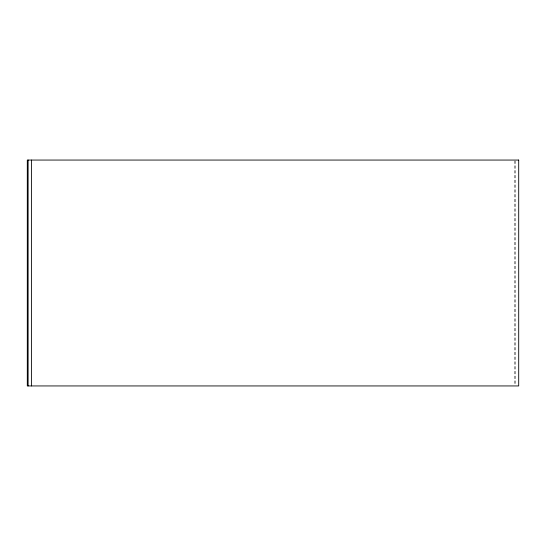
<?xml version="1.0" encoding="UTF-8"?>
<svg xmlns="http://www.w3.org/2000/svg" width="546" height="546" viewBox="0 0 546 546"><rect width="100%" height="100%" fill="white"/><g stroke="black" fill="none" stroke-linecap="round" stroke-linejoin="round"><path stroke-width="0.41" stroke-dasharray="2.73 2.05" d="M515.41 160.913L515.41 385.087M514.598 160.913L514.598 385.087"/><path stroke-width="0.82" d="M31.402 160.06L31.402 385.94M28.112 160.06L28.112 385.94M518.7 160.06L27.3 160.06L27.3 385.94L518.7 385.94L518.7 160.06"/></g></svg>
